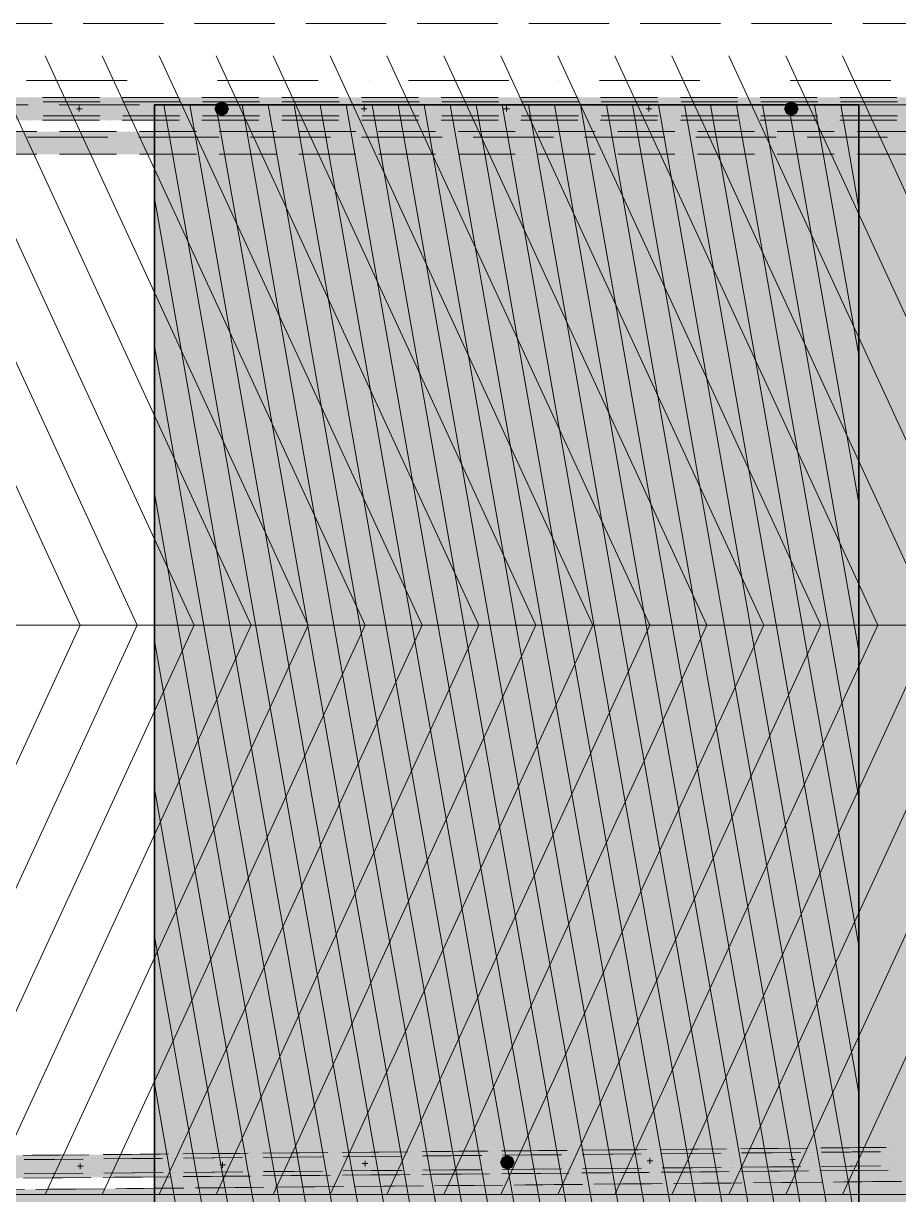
# Model space of a CAD drawing. Header units: inches. Extents: x 206002 to 410047, y 60394 to 83306.
# Drawn here: x 368274 to 369815, y 79249 to 81311 of the extents above; entities that cross this region are included whole.
import ezdxf

# ---------------------------------------------------------------- set-up
doc = ezdxf.new("R2010")
doc.units = ezdxf.units.IN
doc.header["$MEASUREMENT"] = 0
doc.layers.add('PDF_Shell - Roof', color=7, linetype='Continuous')
doc.layers.add('PDF_Structural - Bearing', color=7, linetype='Continuous')

msp = doc.modelspace()

# ---------------------------------------------------------------- hatches: boundary and pattern name
at = {"layer": 'PDF_Structural - Bearing', "true_color": 0xffffff, "transparency": 33554559}
for points in [[(376367.9, 81181), (365681.6, 81181), (365665.4, 81181), (365639, 81181), (365628.5, 81179.6), (365625, 81178.1), (365641.1, 81140.8), (365641.7, 81140.9), (365665.4, 81140.9), (365681.6, 81140.9), (376367.9, 81140.9)], [(376367.9, 81173.5), (365683.7, 81173.5), (365667.1, 81173.5), (365663.7, 81173.5), (365639.5, 81173.5), (365630.5, 81172.3), (365628.9, 81171.6), (365638.9, 81148.1), (365641.2, 81148.4), (365663.7, 81148.4), (365667.1, 81148.4), (365683.7, 81148.4), (376367.9, 81148.4)], [(368623.1, 81148.9), (368631.7, 81152.5), (368635.2, 81161), (368631.7, 81169.5), (368623.1, 81173), (368614.6, 81169.5), (368611.1, 81161), (368614.6, 81152.5)], [(369625.8, 81148.9), (369634.3, 81152.5), (369637.8, 81161), (369634.3, 81169.5), (369625.8, 81173), (369617.3, 81169.5), (369613.7, 81161), (369617.3, 81152.5)], [(376367.9, 81120.9), (365742.1, 81120.8), (365725.6, 81120.8), (365699, 81120.8), (365688.3, 81119.3), (365684.4, 81117.5), (365701.1, 81080.6), (365701.9, 81080.7), (365725.6, 81080.7), (365742.1, 81080.7), (376367.9, 81080.8)], [(376549, 79400.4), (376508.9, 79400.4), (376508.9, 79394.2), (367187.2, 79308.2), (367170.9, 79308), (367144.2, 79307.8), (367133.7, 79306.3), (367130.5, 79304.8), (367146.9, 79267.6), (367147.4, 79267.7), (367171.2, 79267.9), (367187.6, 79268.1), (376516.1, 79354.2), (376529.2, 79354.3), (376549, 79354.5)], [(376479.1, 79393.9), (367187.2, 79308.2), (367170.9, 79308), (367144.2, 79307.8), (367133.7, 79306.3), (367130.5, 79304.8), (367146.9, 79267.6), (367147.4, 79267.7), (367171.2, 79267.9), (367187.6, 79268.1), (376479.5, 79353.8)], [(376516.1, 79398.2), (376515.9, 79396.5), (376514.6, 79393.4), (376512.5, 79390.6), (376509.8, 79388.5), (376506.7, 79387.2), (376502.6, 79386.6), (376486.8, 79386.5), (367189.7, 79300.7), (367172.8, 79300.5), (367169.1, 79300.5), (367144.8, 79300.3), (367137.6, 79299.2), (367141.3, 79274), (367142.8, 79274.6), (367146.8, 79275.2), (367169.3, 79275.4), (367173.1, 79275.5), (367189.9, 79275.6), (376487, 79361.4), (376503.7, 79361.6), (376504.5, 79361.6), (376513.5, 79362.9), (376522.6, 79366.7), (376530.5, 79372.9), (376536.6, 79380.8), (376539.7, 79388.4)], [(376479.2, 79386.4), (367189.7, 79300.7), (367172.8, 79300.5), (367169.1, 79300.5), (367144.8, 79300.3), (367137.6, 79299.2), (367141.3, 79274), (367142.8, 79274.6), (367146.8, 79275.2), (367169.3, 79275.4), (367173.1, 79275.5), (367189.9, 79275.6), (376479.4, 79361.4)], [(376609.2, 79342), (376569.1, 79342), (376569.1, 79334.6), (367180.9, 79248), (367181.2, 79207.9), (376575.7, 79294.6), (376589.3, 79294.7), (376609.2, 79294.9)], [(369126.3, 79294), (369134.7, 79297.6), (369138.2, 79306.1), (369134.6, 79314.6), (369126.1, 79318.1), (369117.5, 79314.5), (369114.1, 79305.9), (369117.7, 79297.4)], [(369126.3, 79294), (369134.7, 79297.6), (369138.2, 79306.1), (369134.6, 79314.6), (369126.1, 79318.1), (369117.5, 79314.5), (369114.1, 79305.9), (369117.7, 79297.4)]]:
    msp.add_hatch(color=7, dxfattribs=at).paths.add_polyline_path(points)

# ---------------------------------------------------------------- linework, layer by layer
at = {"layer": 'PDF_Shell - Roof', "lineweight": 13}
for points in [[(368140.9, 81167.7), (368282.3, 81167.7)], [(368337, 81167.7), (368478.5, 81167.7)], [(368533.1, 81167.7), (368674.7, 81167.7)], [(368729.3, 81167.7), (368870.8, 81167.7)], [(368925.4, 81167.7), (369066.9, 81167.7)], [(369121.5, 81167.7), (369263, 81167.7)], [(369317.7, 81167.7), (369459.1, 81167.7)], [(369513.8, 81167.7), (369655.3, 81167.7)], [(369709.9, 81167.7), (369744.7, 81167.7), (376478.8, 81167.7), (376478.8, 79162.5), (369744.7, 79162.5), (369709.9, 79162.5)]]:
    msp.add_lwpolyline(points, dxfattribs=at)
at = {"layer": 'PDF_Shell - Roof', "lineweight": 35}
msp.add_lwpolyline([(368504.6, 79162.5), (369744.7, 79162.5), (369744.7, 81167.7), (368504.6, 81167.7)], close=True, dxfattribs=at)
at = {"layer": 'PDF_Shell - Roof', "color": 7, "lineweight": 0, "true_color": 0xffffff}
for points in [[(368521.5, 81167.7), (368875.1, 79162.5)], [(368567.3, 81167.7), (368920.9, 79162.5)], [(368613.1, 81167.7), (368966.7, 79162.5)], [(368658.9, 81167.7), (369012.6, 79162.5)], [(368704.8, 81167.7), (369058.4, 79162.5)], [(368750.6, 81167.7), (369104.2, 79162.5)], [(368796.4, 81167.7), (369150, 79162.5)], [(368842.2, 81167.7), (369195.8, 79162.5)], [(368888, 81167.7), (369241.6, 79162.5)], [(368933.9, 81167.7), (369287.4, 79162.5)], [(368979.7, 81167.7), (369333.2, 79162.5)], [(369025.5, 81167.7), (369379, 79162.5)], [(369071.3, 81167.7), (369424.8, 79162.5)], [(369117.1, 81167.7), (369470.7, 79162.5)], [(369163, 81167.7), (369516.5, 79162.5)], [(369208.8, 81167.7), (369562.3, 79162.5)], [(369254.5, 81167.7), (369608.1, 79162.5)], [(369300.3, 81167.7), (369653.9, 79162.5)], [(369346.1, 81167.7), (369699.8, 79162.5)], [(369392, 81167.7), (369744.7, 79167.4)], [(369437.8, 81167.7), (369744.7, 79427.2)], [(369483.6, 81167.7), (369744.7, 79687)], [(369529.4, 81167.7), (369744.7, 79946.9)], [(369575.2, 81167.7), (369744.7, 80206.7)], [(369621.1, 81167.7), (369744.7, 80466.5)], [(369666.9, 81167.7), (369744.7, 80726.3)], [(369712.7, 81167.7), (369744.7, 80986.2)], [(368504.6, 81003.6), (368829.3, 79162.5)], [(368504.6, 80743.8), (368783.5, 79162.5)], [(368504.6, 80483.9), (368737.6, 79162.5)], [(368504.6, 80224.1), (368691.8, 79162.5)], [(368504.6, 79964.3), (368646, 79162.5)], [(368504.6, 79704.4), (368600.2, 79162.5)], [(368504.6, 79444.6), (368554.4, 79162.5)]]:
    msp.add_lwpolyline(points, dxfattribs=at)
at = {"layer": 'PDF_Shell - Roof', "color": 7, "lineweight": 0, "true_color": 0xffffff, "transparency": 33554559}
for points in [[(369744.7, 79162.5), (368504.6, 79162.5), (369744.7, 81167.7), (368504.6, 81167.7)], [(369744.7, 79162.5), (369744.7, 81167.7), (376478.8, 79162.5), (376478.8, 81167.7)]]:
    msp.add_solid(points, dxfattribs=at)
at = {"layer": 'PDF_Structural - Bearing', "lineweight": 18}
for points in [[(368183, 81311.3), (368324.6, 81311.3)], [(368379.2, 81311.3), (368520.7, 81311.3)], [(368575.3, 81311.3), (368716.8, 81311.3)], [(368771.4, 81311.3), (368912.9, 81311.3)], [(368967.5, 81311.3), (369109, 81311.3)], [(369163.7, 81311.3), (369305.1, 81311.3)], [(369359.8, 81311.3), (369501.2, 81311.3)], [(369555.9, 81311.3), (369697.4, 81311.3)], [(369752, 81311.3), (369893.5, 81311.3)], [(368281, 81110.8), (368422.6, 81110.8)], [(368477.3, 81110.8), (368618.7, 81110.8)], [(368673.4, 81110.8), (368814.8, 81110.8)], [(368869.5, 81110.8), (369011, 81110.8)], [(369065.6, 81110.8), (369207.1, 81110.8)], [(369261.7, 81110.8), (369403.2, 81110.8)], [(369457.8, 81110.8), (369599.3, 81110.8)], [(369653.9, 81110.8), (369795.4, 81110.8)]]:
    msp.add_lwpolyline(points, dxfattribs=at)
for points in [[(368374.2, 80251.8), (367911.5, 81254.4), (368374.2, 80251.8), (367911.5, 79249.2)], [(368474.4, 80251.8), (368011.7, 81254.4), (368474.4, 80251.8), (368011.7, 79249.2)], [(368574.7, 80251.8), (368112, 81254.4), (368574.7, 80251.8), (368112, 79249.2)], [(368675, 80251.8), (368212.3, 81254.4), (368675, 80251.8), (368212.3, 79249.2)], [(368775.2, 80251.8), (368312.5, 81254.4), (368775.2, 80251.8), (368312.5, 79249.2)], [(368875.5, 80251.8), (368412.8, 81254.4), (368875.5, 80251.8), (368412.8, 79249.2)], [(368975.8, 80251.8), (368513, 81254.4), (368975.8, 80251.8), (368513, 79249.2)], [(369076, 80251.8), (368613.3, 81254.4), (369076, 80251.8), (368613.3, 79249.2)], [(369176.3, 80251.8), (368713.6, 81254.4), (369176.3, 80251.8), (368713.6, 79249.2)], [(369276.6, 80251.8), (368813.8, 81254.4), (369276.6, 80251.8), (368813.8, 79249.2)], [(369376.8, 80251.8), (368914.1, 81254.4), (369376.8, 80251.8), (368914.1, 79249.2)], [(369477.1, 80251.8), (369014.4, 81254.4), (369477.1, 80251.8), (369014.4, 79249.2)], [(369577.4, 80251.8), (369114.6, 81254.4), (369577.4, 80251.8), (369114.6, 79249.2)], [(369677.6, 80251.8), (369214.9, 81254.4), (369677.6, 80251.8), (369214.9, 79249.2)], [(369777.9, 80251.8), (369315.2, 81254.4), (369777.9, 80251.8), (369315.2, 79249.2)], [(369878.1, 80251.8), (369415.4, 81254.4), (369878.1, 80251.8), (369415.4, 79249.2)], [(369978.4, 80251.8), (369515.7, 81254.4), (369978.4, 80251.8), (369515.7, 79249.2)], [(370078.7, 80251.8), (369616, 81254.4), (370078.7, 80251.8), (369616, 79249.2)], [(370178.9, 80251.8), (369716.2, 81254.4), (370178.9, 80251.8), (369716.2, 79249.2)]]:
    msp.add_lwpolyline(points, close=True, dxfattribs=at)
at = {"layer": 'PDF_Structural - Bearing', "lineweight": 20}
for points in [[(368279.8, 81211), (368456.7, 81211)], [(368545.1, 81211), (368545.1, 81211)], [(368615.9, 81211), (368792.7, 81211)], [(368881.1, 81211), (368881.1, 81211)], [(368951.9, 81211), (369128.8, 81211)], [(369217.2, 81211), (369217.2, 81211)], [(369287.9, 81211), (369464.8, 81211)], [(369553.2, 81211), (369553.2, 81211)], [(369624, 81211), (369800.8, 81211)]]:
    msp.add_lwpolyline(points, dxfattribs=at)
at = {"layer": 'PDF_Structural - Bearing', "lineweight": 13}
for points in [[(368287.6, 81181), (368287.6, 81181)], [(368288.7, 81173.5), (368288.7, 81173.5)], [(368407.9, 81181), (368357.7, 81181), (368307.6, 81181)], [(368409, 81173.5), (368358.8, 81173.5), (368308.7, 81173.5)], [(368372.5, 81166), (368372.5, 81161), (368372.5, 81156)], [(368427.9, 81181), (368427.9, 81181)], [(368429, 81173.5), (368429, 81173.5)], [(368548.2, 81181), (368498.1, 81181), (368448, 81181)], [(368549.3, 81173.5), (368499.2, 81173.5), (368449.1, 81173.5)], [(368568.3, 81181), (368568.3, 81181)], [(368569.4, 81173.5), (368569.4, 81173.5)], [(368688.6, 81181), (368638.5, 81181), (368588.3, 81181)], [(368689.7, 81173.5), (368639.6, 81173.5), (368589.5, 81173.5)], [(368708.7, 81181), (368708.7, 81181)], [(368709.8, 81173.5), (368709.8, 81173.5)], [(368829, 81181), (368778.8, 81181), (368728.7, 81181)], [(368830.1, 81173.5), (368780, 81173.5), (368729.8, 81173.5)], [(368849, 81181), (368849, 81181)], [(368850.1, 81173.5), (368850.1, 81173.5)], [(368969.4, 81181), (368919.2, 81181), (368869.1, 81181)], [(368970.5, 81173.5), (368920.3, 81173.5), (368870.2, 81173.5)], [(368873.8, 81166), (368873.8, 81161), (368873.8, 81156)], [(368989.4, 81181), (368989.4, 81181)], [(368990.5, 81173.5), (368990.5, 81173.5)], [(369109.7, 81181), (369059.6, 81181), (369009.5, 81181)], [(369110.8, 81173.5), (369060.7, 81173.5), (369010.6, 81173.5)], [(369124.5, 81166), (369124.5, 81161), (369124.5, 81156)], [(369129.8, 81181), (369129.8, 81181)], [(369130.9, 81173.5), (369130.9, 81173.5)], [(369250.1, 81181), (369200, 81181), (369149.8, 81181)], [(369251.2, 81173.5), (369201.1, 81173.5), (369150.9, 81173.5)], [(369270.1, 81181), (369270.1, 81181)], [(369271.2, 81173.5), (369271.2, 81173.5)], [(369390.5, 81181), (369340.3, 81181), (369290.2, 81181)], [(369391.6, 81173.5), (369341.4, 81173.5), (369291.3, 81173.5)], [(369375.1, 81166), (369375.1, 81161), (369375.1, 81156)], [(369410.5, 81181), (369410.5, 81181)], [(369411.6, 81173.5), (369411.6, 81173.5)], [(369530.8, 81181), (369480.7, 81181), (369430.6, 81181)], [(369531.9, 81173.5), (369481.8, 81173.5), (369431.7, 81173.5)], [(369550.9, 81181), (369550.9, 81181)], [(369552, 81173.5), (369552, 81173.5)], [(369671.2, 81181), (369621.1, 81181), (369570.9, 81181)], [(369672.3, 81173.5), (369622.2, 81173.5), (369572, 81173.5)], [(369691.2, 81181), (369691.2, 81181)], [(369692.4, 81173.5), (369692.4, 81173.5)], [(369811.6, 81181), (369761.4, 81181), (369711.3, 81181)], [(369812.7, 81173.5), (369762.5, 81173.5), (369712.4, 81173.5)], [(368288.7, 81148.4), (368288.7, 81148.4)], [(368308.7, 81148.4), (368358.8, 81148.4), (368409, 81148.4)], [(368377.5, 81161), (368372.5, 81161), (368367.5, 81161)], [(368429, 81148.4), (368429, 81148.4)], [(368449.1, 81148.4), (368499.2, 81148.4), (368549.3, 81148.4)], [(368569.4, 81148.4), (368569.4, 81148.4)], [(368589.5, 81148.4), (368639.6, 81148.4), (368689.7, 81148.4)], [(368611.1, 81161), (368611.1, 81161)], [(368635.2, 81161), (368635.2, 81161)], [(368709.8, 81148.4), (368709.8, 81148.4)], [(368729.8, 81148.4), (368780, 81148.4), (368830.1, 81148.4)], [(368850.1, 81148.4), (368850.1, 81148.4)], [(368878.8, 81161), (368873.8, 81161), (368868.8, 81161)], [(368870.2, 81148.4), (368920.3, 81148.4), (368970.5, 81148.4)], [(368990.5, 81148.4), (368990.5, 81148.4)], [(369010.6, 81148.4), (369060.7, 81148.4), (369110.8, 81148.4)], [(369129.5, 81161), (369124.5, 81161), (369119.4, 81161)], [(369130.9, 81148.4), (369130.9, 81148.4)], [(369150.9, 81148.4), (369201.1, 81148.4), (369251.2, 81148.4)], [(369271.2, 81148.4), (369271.2, 81148.4)], [(369291.3, 81148.4), (369341.4, 81148.4), (369391.6, 81148.4)], [(369380.1, 81161), (369375.1, 81161), (369370.1, 81161)], [(369411.6, 81148.4), (369411.6, 81148.4)], [(369431.7, 81148.4), (369481.8, 81148.4), (369531.9, 81148.4)], [(369552, 81148.4), (369552, 81148.4)], [(369572, 81148.4), (369622.2, 81148.4), (369672.3, 81148.4)], [(369692.4, 81148.4), (369692.4, 81148.4)], [(369712.4, 81148.4), (369762.5, 81148.4), (369812.7, 81148.4)], [(368287.6, 81140.9), (368287.6, 81140.9)], [(368307.6, 81140.9), (368357.7, 81140.9), (368407.9, 81140.9)], [(368427.9, 81140.9), (368427.9, 81140.9)], [(368448, 81140.9), (368498.1, 81140.9), (368548.2, 81140.9)], [(368568.3, 81140.9), (368568.3, 81140.9)], [(368588.3, 81140.9), (368638.5, 81140.9), (368688.6, 81140.9)], [(368708.7, 81140.9), (368708.7, 81140.9)], [(368728.7, 81140.9), (368778.8, 81140.9), (368829, 81140.9)], [(368849, 81140.9), (368849, 81140.9)], [(368869.1, 81140.9), (368919.2, 81140.9), (368969.4, 81140.9)], [(368989.4, 81140.9), (368989.4, 81140.9)], [(369009.5, 81140.9), (369059.6, 81140.9), (369109.7, 81140.9)], [(369129.8, 81140.9), (369129.8, 81140.9)], [(369149.8, 81140.9), (369200, 81140.9), (369250.1, 81140.9)], [(369270.1, 81140.9), (369270.1, 81140.9)], [(369290.2, 81140.9), (369340.3, 81140.9), (369390.5, 81140.9)], [(369410.5, 81140.9), (369410.5, 81140.9)], [(369430.6, 81140.9), (369480.7, 81140.9), (369530.8, 81140.9)], [(369550.9, 81140.9), (369550.9, 81140.9)], [(369570.9, 81140.9), (369621.1, 81140.9), (369671.2, 81140.9)], [(369691.2, 81140.9), (369691.2, 81140.9)], [(369711.3, 81140.9), (369761.4, 81140.9), (369811.6, 81140.9)], [(368297.8, 81120.9), (368247.6, 81120.9), (368197.5, 81120.9)], [(368317.8, 81120.9), (368317.8, 81120.9)], [(368438.2, 81120.9), (368388, 81120.9), (368337.9, 81120.9)], [(368458.2, 81120.9), (368458.2, 81120.9)], [(368578.5, 81120.9), (368528.4, 81120.9), (368478.3, 81120.9)], [(368598.6, 81120.9), (368598.6, 81120.9)], [(368718.9, 81120.9), (368668.8, 81120.9), (368618.6, 81120.9)], [(368738.9, 81120.9), (368738.9, 81120.9)], [(368859.3, 81120.9), (368809.1, 81120.9), (368759, 81120.9)], [(368879.3, 81120.9), (368879.3, 81120.9)], [(368999.6, 81120.9), (368949.5, 81120.9), (368899.4, 81120.9)], [(369019.7, 81120.9), (369019.7, 81120.9)], [(369140, 81120.9), (369089.9, 81120.9), (369039.7, 81120.9)], [(369160.1, 81120.9), (369160.1, 81120.9)], [(369280.4, 81120.9), (369230.2, 81120.9), (369180.1, 81120.9)], [(369300.4, 81120.9), (369300.4, 81120.9)], [(369420.7, 81120.9), (369370.6, 81120.9), (369320.5, 81120.9)], [(369440.8, 81120.9), (369440.8, 81120.9)], [(369561.1, 81120.9), (369511, 81120.9), (369460.8, 81120.9)], [(369581.2, 81120.9), (369581.2, 81120.9)], [(369701.5, 81120.9), (369651.3, 81120.9), (369601.2, 81120.9)], [(369721.5, 81120.9), (369721.5, 81120.9)], [(369841.8, 81120.9), (369791.7, 81120.9), (369741.6, 81120.9)], [(368197.5, 81080.8), (368247.6, 81080.8), (368297.8, 81080.8)], [(368317.8, 81080.8), (368317.8, 81080.8)], [(368337.9, 81080.8), (368388, 81080.8), (368438.2, 81080.8)], [(368458.2, 81080.8), (368458.2, 81080.8)], [(368478.3, 81080.8), (368528.4, 81080.8), (368578.5, 81080.8)], [(368598.6, 81080.8), (368598.6, 81080.8)], [(368618.6, 81080.8), (368668.8, 81080.8), (368718.9, 81080.8)], [(368738.9, 81080.8), (368738.9, 81080.8)], [(368759, 81080.8), (368809.1, 81080.8), (368859.3, 81080.8)], [(368879.3, 81080.8), (368879.3, 81080.8)], [(368899.4, 81080.8), (368949.5, 81080.8), (368999.6, 81080.8)], [(369019.7, 81080.8), (369019.7, 81080.8)], [(369039.7, 81080.8), (369089.9, 81080.8), (369140, 81080.8)], [(369160.1, 81080.8), (369160.1, 81080.8)], [(369180.1, 81080.8), (369230.2, 81080.8), (369280.4, 81080.8)], [(369300.4, 81080.8), (369300.4, 81080.8)], [(369320.5, 81080.8), (369370.6, 81080.8), (369420.7, 81080.8)], [(369440.8, 81080.8), (369440.8, 81080.8)], [(369460.8, 81080.8), (369511, 81080.8), (369561.1, 81080.8)], [(369581.2, 81080.8), (369581.2, 81080.8)], [(369601.2, 81080.8), (369651.3, 81080.8), (369701.5, 81080.8)], [(369721.5, 81080.8), (369721.5, 81080.8)], [(369741.6, 81080.8), (369791.7, 81080.8), (369841.8, 81080.8)], [(376478.8, 80652.9), (376478.8, 79249.2), (367070.9, 79249.2), (376478.8, 79249.2), (376478.8, 77845.5)], [(369637.5, 79330.8), (369587.4, 79330.3), (369537.2, 79329.9)], [(369652.3, 79330.9), (369602.2, 79330.5), (369552.1, 79330)], [(369657.6, 79331), (369657.6, 79331)], [(369672.4, 79331.1), (369672.4, 79331.1)], [(369777.9, 79332.1), (369727.7, 79331.6), (369677.6, 79331.2)], [(369792.7, 79332.2), (369742.6, 79331.8), (369692.5, 79331.3)], [(369797.9, 79332.3), (369797.9, 79332.3)], [(369812.8, 79332.4), (369812.8, 79332.4)], [(368374.2, 79319.1), (368324.1, 79318.7), (368273.9, 79318.2)], [(368375.5, 79311.6), (368325.4, 79311.2), (368275.2, 79310.7)], [(368379.3, 79311.7), (368329.2, 79311.2), (368279, 79310.7)], [(368389.1, 79319.3), (368339, 79318.8), (368288.9, 79318.4)], [(368394.2, 79319.3), (368394.2, 79319.3)], [(368395.5, 79311.8), (368395.5, 79311.8)], [(368399.3, 79311.8), (368399.3, 79311.8)], [(368409.2, 79319.5), (368409.2, 79319.5)], [(368514.6, 79320.4), (368464.4, 79320), (368414.3, 79319.5)], [(368515.9, 79312.9), (368465.7, 79312.5), (368415.6, 79312)], [(368519.7, 79313), (368469.5, 79312.5), (368419.4, 79312)], [(368529.5, 79320.6), (368479.4, 79320.1), (368429.2, 79319.6)], [(368534.6, 79320.6), (368534.6, 79320.6)], [(368535.9, 79313.1), (368535.9, 79313.1)], [(368539.7, 79313.1), (368539.7, 79313.1)], [(368549.5, 79320.8), (368549.5, 79320.8)], [(368654.9, 79321.7), (368604.8, 79321.3), (368554.7, 79320.8)], [(368656.2, 79314.2), (368606.1, 79313.8), (368556, 79313.3)], [(368660, 79314.3), (368609.9, 79313.8), (368559.8, 79313.3)], [(368669.9, 79321.9), (368619.7, 79321.4), (368569.6, 79320.9)], [(368675, 79321.9), (368675, 79321.9)], [(368676.3, 79314.4), (368676.3, 79314.4)], [(368680.1, 79314.4), (368680.1, 79314.4)], [(368689.9, 79322.1), (368689.9, 79322.1)], [(368795.3, 79323), (368745.2, 79322.6), (368695, 79322.1)], [(368796.6, 79315.5), (368746.5, 79315.1), (368696.3, 79314.6)], [(368800.3, 79315.5), (368750.3, 79315.1), (368700.1, 79314.6)], [(368810.2, 79323.2), (368760.1, 79322.7), (368710, 79322.2)], [(368815.3, 79323.2), (368815.3, 79323.2)], [(368816.6, 79315.7), (368816.6, 79315.7)], [(368820.4, 79315.7), (368820.4, 79315.7)], [(368830.3, 79323.3), (368830.3, 79323.3)], [(368935.7, 79324.3), (368885.5, 79323.9), (368835.4, 79323.4)], [(368937, 79316.8), (368886.8, 79316.3), (368836.7, 79315.9)], [(368940.7, 79316.8), (368890.5, 79316.4), (368840.4, 79315.9)], [(368950.6, 79324.5), (368900.5, 79324), (368850.3, 79323.5)], [(368955.7, 79324.5), (368955.7, 79324.5)], [(368957, 79317), (368957, 79317)], [(368960.7, 79317), (368960.7, 79317)], [(368970.7, 79324.6), (368970.7, 79324.6)], [(369076, 79325.6), (369025.9, 79325.2), (368975.8, 79324.7)], [(369077.2, 79318.1), (369027.1, 79317.6), (368977.1, 79317.2)], [(369081, 79318.1), (369030.9, 79317.7), (368980.8, 79317.2)], [(369091, 79325.8), (369040.8, 79325.3), (368990.7, 79324.8)], [(369096.1, 79325.8), (369096.1, 79325.8)], [(369097.3, 79318.3), (369097.3, 79318.3)], [(369101.1, 79318.3), (369101.1, 79318.3)], [(369111, 79325.9), (369111, 79325.9)], [(369216.4, 79326.9), (369166.3, 79326.4), (369116.1, 79326)], [(369217.6, 79319.4), (369167.5, 79318.9), (369117.3, 79318.5)], [(369221.4, 79319.4), (369171.3, 79319), (369121.1, 79318.5)], [(369231.2, 79327), (369181.1, 79326.6), (369131.1, 79326.1)], [(369236.5, 79327.1), (369236.5, 79327.1)], [(369237.7, 79319.6), (369237.7, 79319.6)], [(369241.5, 79319.6), (369241.5, 79319.6)], [(369251.3, 79327.2), (369251.3, 79327.2)], [(369356.8, 79328.2), (369306.6, 79327.7), (369256.5, 79327.3)], [(369358, 79320.7), (369307.8, 79320.2), (369257.7, 79319.8)], [(369361.8, 79320.7), (369311.6, 79320.3), (369261.5, 79319.8)], [(369371.6, 79328.3), (369321.5, 79327.9), (369271.3, 79327.4)], [(369376.8, 79328.4), (369376.8, 79328.4)], [(369378, 79320.9), (369378, 79320.9)], [(369381.8, 79320.9), (369381.8, 79320.9)], [(369391.7, 79328.5), (369391.7, 79328.5)], [(369497.1, 79329.5), (369447, 79329), (369396.9, 79328.6)], [(369498.3, 79322), (369448.2, 79321.5), (369398.1, 79321.1)], [(369502.2, 79322), (369452, 79321.6), (369401.9, 79321.1)], [(369512, 79329.6), (369461.8, 79329.2), (369411.7, 79328.7)], [(369517.2, 79329.7), (369517.2, 79329.7)], [(369518.4, 79322.2), (369518.4, 79322.2)], [(369522.2, 79322.2), (369522.2, 79322.2)], [(369532, 79329.8), (369532, 79329.8)], [(369638.7, 79323.3), (369588.6, 79322.8), (369538.4, 79322.4)], [(369642.5, 79323.3), (369592.4, 79322.9), (369542.3, 79322.4)], [(369658.8, 79323.5), (369658.8, 79323.5)], [(369662.6, 79323.5), (369662.6, 79323.5)], [(369779.1, 79324.6), (369728.9, 79324.1), (369678.8, 79323.7)], [(369782.9, 79324.6), (369732.8, 79324.2), (369682.6, 79323.7)], [(369799.1, 79324.8), (369799.1, 79324.8)], [(369802.9, 79324.8), (369802.9, 79324.8)], [(368556.2, 79288.2), (368606.3, 79288.7), (368656.4, 79289.2)], [(368560, 79288.3), (368610.1, 79288.7), (368660.2, 79289.2)], [(368676.5, 79289.3), (368676.5, 79289.3)], [(368680.3, 79289.4), (368680.3, 79289.4)], [(368696.5, 79289.5), (368746.7, 79290), (368796.8, 79290.4)], [(368700.3, 79289.6), (368750.5, 79290), (368800.6, 79290.5)], [(368816.8, 79290.6), (368816.8, 79290.6)], [(368820.7, 79290.7), (368820.7, 79290.7)], [(368836.9, 79290.8), (368887, 79291.3), (368937.2, 79291.7)], [(368840.7, 79290.8), (368890.8, 79291.3), (368941, 79291.8)], [(368957.2, 79291.9), (368957.2, 79291.9)], [(368961, 79292), (368961, 79292)], [(368977.3, 79292.1), (369027.4, 79292.6), (369077.5, 79293)], [(368981.1, 79292.2), (369031.2, 79292.6), (369081.3, 79293.1)], [(369097.6, 79293.2), (369097.6, 79293.2)], [(369101.4, 79293.3), (369101.4, 79293.3)], [(369114.1, 79305.9), (369114.1, 79305.9)], [(369114.1, 79305.9), (369114.1, 79305.9)], [(369117.6, 79293.4), (369167.8, 79293.9), (369217.9, 79294.3)], [(369121.5, 79293.4), (369171.6, 79293.9), (369221.7, 79294.4)], [(369138.2, 79306.1), (369138.2, 79306.1)], [(369138.2, 79306.1), (369138.2, 79306.1)], [(369238, 79294.5), (369238, 79294.5)], [(369241.8, 79294.6), (369241.8, 79294.6)], [(369258, 79294.7), (369308.1, 79295.2), (369358.3, 79295.6)], [(369261.8, 79294.7), (369312, 79295.2), (369362.1, 79295.7)], [(369378.3, 79295.8), (369378.3, 79295.8)], [(369382.1, 79295.9), (369382.1, 79295.9)], [(369397.2, 79288.5), (369447.3, 79288.9), (369497.4, 79289.4)], [(369398.4, 79296), (369448.5, 79296.5), (369498.6, 79296.9)], [(369402.2, 79296), (369452.3, 79296.5), (369502.4, 79297)], [(369415.5, 79288.6), (369465.7, 79289.1), (369515.8, 79289.6)], [(369517.5, 79289.6), (369517.5, 79289.6)], [(369518.7, 79297.1), (369518.7, 79297.1)], [(369522.4, 79297.1), (369522.4, 79297.1)], [(369535.8, 79289.7), (369535.8, 79289.7)], [(369537.5, 79289.8), (369587.7, 79290.2), (369637.8, 79290.7)], [(369538.7, 79297.3), (369588.9, 79297.8), (369639, 79298.2)], [(369542.5, 79297.3), (369592.6, 79297.8), (369642.7, 79298.3)], [(369555.9, 79289.9), (369606, 79290.4), (369656.2, 79290.9)], [(369657.9, 79290.9), (369657.9, 79290.9)], [(369659.1, 79298.4), (369659.1, 79298.4)], [(369662.8, 79298.4), (369662.8, 79298.4)], [(369676.2, 79291.1), (369676.2, 79291.1)], [(369677.9, 79291.1), (369728, 79291.5), (369778.2, 79292)], [(369679.1, 79298.6), (369729.2, 79299.1), (369779.3, 79299.5)], [(369682.8, 79298.6), (369733, 79299.1), (369783.1, 79299.6)], [(369696.3, 79291.2), (369746.4, 79291.7), (369796.5, 79292.2)], [(369798.2, 79292.2), (369798.2, 79292.2)], [(369799.3, 79299.7), (369799.3, 79299.7)], [(369803.1, 79299.7), (369803.1, 79299.7)], [(368274.3, 79278.1), (368324.5, 79278.6), (368374.6, 79279)], [(368275.4, 79285.6), (368325.6, 79286.1), (368375.7, 79286.6)], [(368279.2, 79285.7), (368329.4, 79286.1), (368379.5, 79286.6)], [(368292.7, 79278.3), (368342.8, 79278.7), (368392.9, 79279.2)], [(368394.6, 79279.2), (368394.6, 79279.2)], [(368395.7, 79286.7), (368395.7, 79286.7)], [(368399.5, 79286.8), (368399.5, 79286.8)], [(368413, 79279.4), (368413, 79279.4)], [(368414.7, 79279.4), (368464.8, 79279.9), (368515, 79280.3)], [(368415.8, 79286.9), (368465.9, 79287.4), (368516.1, 79287.9)], [(368419.6, 79287), (368469.7, 79287.4), (368519.9, 79287.9)], [(368433, 79279.6), (368483.2, 79280), (368533.3, 79280.5)], [(368535, 79280.5), (368535, 79280.5)], [(368536.1, 79288), (368536.1, 79288)], [(368539.9, 79288.1), (368539.9, 79288.1)], [(368553.4, 79280.7), (368553.4, 79280.7)], [(368555.1, 79280.7), (368605.2, 79281.2), (368655.3, 79281.6)], [(368573.4, 79280.9), (368623.5, 79281.3), (368673.7, 79281.8)], [(368675.4, 79281.8), (368675.4, 79281.8)], [(368693.7, 79282), (368693.7, 79282)], [(368695.4, 79282), (368745.6, 79282.5), (368795.7, 79282.9)], [(368713.8, 79282.2), (368763.9, 79282.6), (368813.9, 79283.1)], [(368815.7, 79283.1), (368815.7, 79283.1)], [(368834, 79283.3), (368834, 79283.3)], [(368835.8, 79283.3), (368885.9, 79283.8), (368936.1, 79284.2)], [(368854, 79283.5), (368904.2, 79283.9), (368954.3, 79284.4)], [(368956.1, 79284.4), (368956.1, 79284.4)], [(368974.4, 79284.6), (368974.4, 79284.6)], [(368976.2, 79284.6), (369026.3, 79285), (369076.4, 79285.5)], [(368994.4, 79284.8), (369044.5, 79285.2), (369094.7, 79285.7)], [(369096.5, 79285.7), (369096.5, 79285.7)], [(369114.7, 79285.9), (369114.7, 79285.9)], [(369116.5, 79285.9), (369166.7, 79286.3), (369216.8, 79286.8)], [(369134.8, 79286), (369184.9, 79286.5), (369235, 79287)], [(369236.9, 79287), (369236.9, 79287)], [(369255.1, 79287.2), (369255.1, 79287.2)], [(369256.9, 79287.2), (369307, 79287.6), (369357.1, 79288.1)], [(369275.2, 79287.3), (369325.3, 79287.8), (369375.4, 79288.3)], [(369378.9, 79268.3), (369328.8, 79267.8), (369278.7, 79267.3)], [(369398.6, 79268.4), (369348.4, 79268), (369298.3, 79267.5)], [(369377.1, 79288.3), (369377.1, 79288.3)], [(369395.5, 79288.5), (369395.5, 79288.5)], [(369399, 79268.4), (369399, 79268.4)], [(369418.6, 79268.6), (369418.6, 79268.6)], [(369519.3, 79269.5), (369469.2, 79269.1), (369419, 79268.6)], [(369538.9, 79269.7), (369488.8, 79269.3), (369438.7, 79268.8)], [(369539.4, 79269.7), (369539.4, 79269.7)], [(369559, 79269.9), (369559, 79269.9)], [(369659.7, 79270.8), (369609.5, 79270.4), (369559.4, 79269.9)], [(369679.3, 79271), (369629.2, 79270.6), (369579.1, 79270.1)], [(369679.7, 79271), (369679.7, 79271)], [(369699.4, 79271.2), (369699.4, 79271.2)], [(369800, 79272.1), (369749.9, 79271.7), (369699.8, 79271.2)], [(369819.7, 79272.3), (369769.6, 79271.9), (369719.4, 79271.4)], [(368275.7, 79258.1), (368225.6, 79257.6), (368175.5, 79257.1)], [(368276.1, 79258.1), (368276.1, 79258.1)], [(368295.8, 79258.3), (368295.8, 79258.3)], [(368396.4, 79259.2), (368346.3, 79258.7), (368296.2, 79258.3)], [(368416, 79259.4), (368366, 79258.9), (368315.8, 79258.4)], [(368416.5, 79259.4), (368416.5, 79259.4)], [(368436, 79259.5), (368436, 79259.5)], [(368536.8, 79260.5), (368486.7, 79260), (368436.5, 79259.5)], [(368556.4, 79260.7), (368506.2, 79260.2), (368456.1, 79259.7)], [(368556.9, 79260.7), (368556.9, 79260.7)], [(368576.4, 79260.8), (368576.4, 79260.8)], [(368677.2, 79261.8), (368627, 79261.3), (368576.9, 79260.9)], [(368696.7, 79262), (368646.6, 79261.5), (368596.5, 79261)], [(368697.1, 79262), (368697.1, 79262)], [(368716.8, 79262.1), (368716.8, 79262.1)], [(368817.4, 79263.1), (368767.3, 79262.6), (368717.2, 79262.1)], [(368837.1, 79263.2), (368787, 79262.8), (368736.8, 79262.3)], [(368837.5, 79263.2), (368837.5, 79263.2)], [(368857.2, 79263.4), (368857.2, 79263.4)], [(368957.8, 79264.4), (368907.7, 79263.9), (368857.6, 79263.4)], [(368977.5, 79264.5), (368927.3, 79264.1), (368877.2, 79263.6)], [(368977.9, 79264.6), (368977.9, 79264.6)], [(368997.5, 79264.7), (368997.5, 79264.7)], [(369098.2, 79265.7), (369048.1, 79265.2), (368997.9, 79264.7)], [(369117.8, 79265.8), (369067.7, 79265.4), (369017.6, 79264.9)], [(369118.2, 79265.8), (369118.2, 79265.8)], [(369137.9, 79266), (369137.9, 79266)], [(369238.6, 79267), (369188.4, 79266.5), (369138.3, 79266)], [(369258.2, 79267.1), (369208.1, 79266.7), (369157.9, 79266.2)], [(369258.6, 79267.1), (369258.6, 79267.1)], [(369278.3, 79267.3), (369278.3, 79267.3)]]:
    msp.add_lwpolyline(points, dxfattribs=at)
for points in [[(368623.1, 81148.9), (368631.7, 81152.5), (368635.2, 81161), (368631.7, 81169.5), (368623.1, 81173), (368614.6, 81169.5), (368611.1, 81161), (368614.6, 81152.5)], [(369625.8, 81148.9), (369634.3, 81152.5), (369637.8, 81161), (369634.3, 81169.5), (369625.8, 81173), (369617.3, 81169.5), (369613.7, 81161), (369617.3, 81152.5)], [(367070.9, 80251.8), (376478.8, 80251.8)], [(369126.3, 79294), (369134.7, 79297.6), (369138.2, 79306.1), (369134.6, 79314.6), (369126.1, 79318.1), (369117.5, 79314.5), (369114.1, 79305.9), (369117.7, 79297.4)], [(369126.3, 79294), (369134.7, 79297.6), (369138.2, 79306.1), (369134.6, 79314.6), (369126.1, 79318.1), (369117.5, 79314.5), (369114.1, 79305.9), (369117.7, 79297.4)], [(369376.8, 79303.3), (369376.8, 79308.3), (369376.7, 79313.3), (369376.8, 79308.3)], [(369622.4, 79310.6), (369627.4, 79310.7), (369632.4, 79310.7), (369627.4, 79310.7)], [(369627.5, 79305.6), (369627.4, 79310.7), (369627.4, 79315.7), (369627.4, 79310.7)], [(368369.2, 79299), (368374.2, 79299.1), (368379.2, 79299.1), (368374.2, 79299.1)], [(368374.2, 79294.1), (368374.2, 79299.1), (368374.2, 79304.1), (368374.2, 79299.1)], [(368619.8, 79301.3), (368624.8, 79301.4), (368629.9, 79301.4), (368624.8, 79301.4)], [(368624.8, 79296.4), (368624.8, 79301.4), (368624.7, 79306.4), (368624.8, 79301.4)], [(368870.5, 79303.7), (368875.5, 79303.7), (368880.5, 79303.8), (368875.5, 79303.7)], [(368875.5, 79298.7), (368875.5, 79303.7), (368875.4, 79308.7), (368875.5, 79303.7)], [(369371.8, 79308.3), (369376.8, 79308.3), (369381.8, 79308.4), (369376.8, 79308.3)], [(367070.9, 79249.2), (376478.8, 79249.2)]]:
    msp.add_lwpolyline(points, close=True, dxfattribs=at)
at = {"layer": 'PDF_Structural - Bearing', "color": 7, "lineweight": 0, "true_color": 0xffffff, "transparency": 33554559}
msp.add_solid([(367231.1, 79248.4), (367231.4, 79208.3), (376479.7, 79333.8), (376480, 79293.7)], dxfattribs=at)

doc.saveas('drawing.dxf')
